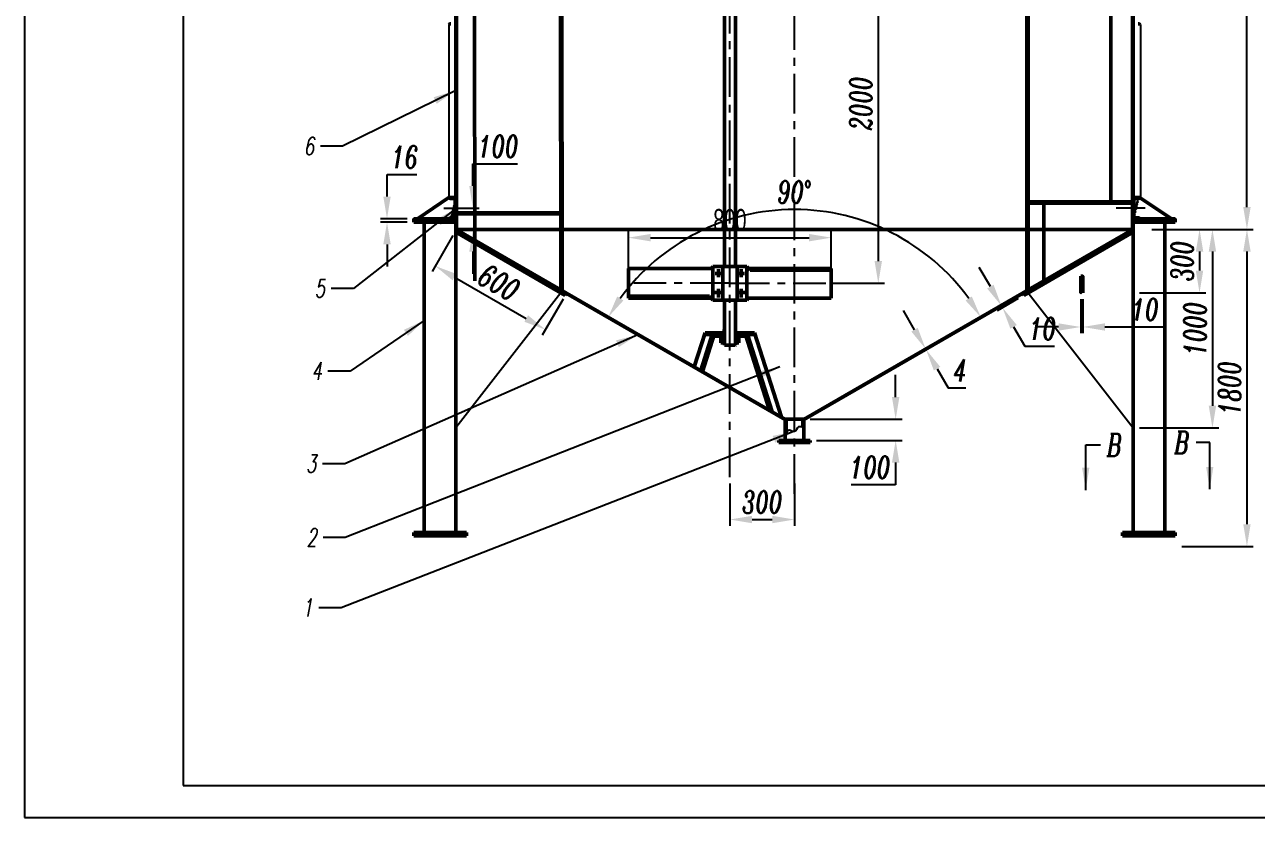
# Model space of a CAD drawing. Header units: inches. Extents: x 13472 to 26072, y 16 to 8926.
# Drawn here: x 13472 to 19301, y 16 to 3765 of the extents above; entities that cross this region are included whole.
import ezdxf

# ---------------------------------------------------------------- set-up
doc = ezdxf.new("R2010")
doc.units = ezdxf.units.IN
doc.header["$LTSCALE"] = 150
doc.header["$MEASUREMENT"] = 0
doc.linetypes.add('CENTER', pattern=[2, 1.25, -0.25, 0.25, -0.25])
doc.layers.add('点划线', color=1, linetype='CENTER')
doc.layers.add('细实线', color=5, linetype='Continuous')
doc.layers.add('粗实线', color=3, linetype='Continuous', lineweight=50)
doc.styles.add('DIM', font='italicc.shx', dxfattribs={"width": 0.67})
doc.dimstyles.new('机械', dxfattribs={"dimtxt": 3.5, "dimasz": 3.5, "dimexe": 1, "dimexo": 1, "dimgap": 1, "dimtad": 1, "dimtoh": 1, "dimdec": 0, "dimzin": 0, "dimdsep": 46, "dimtxsty": 'DIM', "dimcen": -3.5, "dimadec": 0, "dimazin": 0, "dimtp": 0.05, "dimtm": 0.05, "dimtfac": 1, "dimtdec": 0, "dimtofl": 0, "dimtmove": 0, "dimatfit": 3, "dimfxl": 0, "dimtolj": 1, "dimtzin": 0, "dimarcsym": 0})
pattern_1 = [(135, (13469.07208878518, -259.8763764779833), (-1.767766952966369, -1.767766952966369), [])]
pattern_2 = [(135, (13469.07208878518, -36.67129572109479), (-1.767766952966369, -1.767766952966369), [])]

# ---------------------------------------------------------------- blocks, each defined once
blk = doc.blocks.new('*D7')
at = {"layer": 'Defpoints', "color": 0}
for p in [(15187.13233510939, 2847.122160795167), (15313.29841946628, 2847.122160795167), (15313.29841946628, 2831.122160795167)]:
    blk.add_point(p, dxfattribs=at)
at = {"layer": '细实线', "color": 0, "lineweight": -2}
for p, q in [((15187.13233510939, 2952.122160795167), (15187.13233510939, 3057.122160795167)), ((15187.13233510939, 3057.122160795167), (15327.68233510939, 3057.122160795167)), ((15283.29841946628, 2847.122160795167), (15157.13233510939, 2847.122160795167)), ((15283.29841946628, 2831.122160795167), (15157.13233510939, 2831.122160795167)), ((15187.13233510939, 2726.122160795167), (15187.13233510939, 2621.122160795167))]:
    blk.add_line(p, q, dxfattribs=at)
at = {"layer": '细实线', "color": 0}
for points in [[(15169.63233510939, 2952.122160795167), (15204.63233510939, 2952.122160795167), (15187.13233510939, 2847.122160795167)], [(15169.63233510939, 2726.122160795167), (15204.63233510939, 2726.122160795167), (15187.13233510939, 2831.122160795167)]]:
    blk.add_solid(points, dxfattribs=at)
at = {"layer": '细实线', "color": 0, "insert": (15272.40733510939, 3139.622160795169), "char_height": 105, "attachment_point": 5, "style": 'DIM'}
blk.add_mtext('\\A1;16', dxfattribs=at)
blk = doc.blocks.new('*D6')
at = {"layer": 'Defpoints', "color": 0}
for p in [(18751.34579373806, 6797.08969369001), (19256.14077866064, 6797.08969369001), (18775.69841946627, 2797.122160795156)]:
    blk.add_point(p, dxfattribs=at)
at = {"layer": '细实线', "color": 0, "lineweight": -2}
for p, q in [((18781.34579373806, 6797.08969369001), (19286.14077866064, 6797.08969369001)), ((19256.14077866064, 2902.122160795156), (19256.14077866064, 6692.08969369001)), ((18805.69841946627, 2797.122160795156), (19286.14077866064, 2797.122160795156))]:
    blk.add_line(p, q, dxfattribs=at)
at = {"layer": '细实线', "color": 0}
for points in [[(19238.64077866064, 6692.08969369001), (19273.64077866064, 6692.08969369001), (19256.14077866064, 6797.08969369001)], [(19238.64077866064, 2902.122160795156), (19273.64077866064, 2902.122160795156), (19256.14077866064, 2797.122160795156)]]:
    blk.add_solid(points, dxfattribs=at)
at = {"layer": '细实线', "color": 0, "insert": (19173.64077866064, 4797.105927242586), "char_height": 105, "attachment_point": 5, "rotation": 90, "style": 'DIM'}
blk.add_mtext('\\A1;5000', dxfattribs=at)
blk = doc.blocks.new('*D11')
at = {"layer": 'Defpoints', "color": 0}
for p in [(17511.70574792802, 4242.400650071957), (17262.98020279549, 2542.300194892636), (17511.70574792802, 2542.300194892635)]:
    blk.add_point(p, dxfattribs=at)
at = {"layer": '细实线', "color": 0, "lineweight": -2}
for p, q in [((17511.70574792802, 4137.400650071957), (17511.70574792802, 2647.300194892635)), ((17292.98020279549, 2542.300194892636), (17541.70574792802, 2542.300194892635))]:
    blk.add_line(p, q, dxfattribs=at)
at = {"layer": '细实线', "color": 0}
for points in [[(17494.20574792802, 4137.400650071957), (17529.20574792802, 4137.400650071957), (17511.70574792802, 4242.400650071957)], [(17494.20574792802, 2647.300194892635), (17529.20574792802, 2647.300194892635), (17511.70574792802, 2542.300194892635)]]:
    blk.add_solid(points, dxfattribs=at)
at = {"layer": '细实线', "color": 0, "insert": (17429.20574792802, 3392.350422482299), "char_height": 105, "attachment_point": 5, "rotation": 90, "style": 'DIM'}
blk.add_mtext('\\A1;2000', dxfattribs=at)
blk = doc.blocks.new('*D10')
at = {"layer": 'Defpoints', "color": 0}
for p in [(17726.47652731851, 2226.225575183052), (17727.97652731851, 2223.627498971698), (17737.3202438796, 2229.022096243471)]:
    blk.add_point(p, dxfattribs=at)
at = {"layer": '细实线', "color": 0, "lineweight": -2}
for p, q in [((17683.32024387961, 2322.552839852198), (17630.82024387962, 2413.485507249571)), ((17752.45728943204, 2241.22557518305), (17761.80100599313, 2246.620172454822)), ((17753.95728943204, 2238.627498971696), (17763.30100599313, 2244.022096243468)), ((17789.82024387959, 2138.0894288461), (17842.32024387957, 2047.156761448727)), ((17842.32024387957, 2047.156761448727), (17925.92024387957, 2047.156761448726))]:
    blk.add_line(p, q, dxfattribs=at)
at = {"layer": '细实线', "color": 0}
for points in [[(17698.47568844583, 2331.302839852196), (17668.16479931338, 2313.8028398522), (17735.8202438796, 2231.620172454825)], [(17804.97568844581, 2146.839428846098), (17774.66479931335, 2129.339428846101), (17737.3202438796, 2229.022096243471)]]:
    blk.add_solid(points, dxfattribs=at)
at = {"layer": '细实线', "color": 0, "insert": (17899.12024387957, 2129.656761448724), "char_height": 105, "attachment_point": 5, "style": 'DIM'}
blk.add_mtext('\\A1;4', dxfattribs=at)
blk = doc.blocks.new('*D12')
at = {"layer": 'Defpoints', "color": 0}
for p in [(17289.39078138415, 2757.761206858137), (16329.39078138415, 2489.241557599105), (17289.39078138415, 2489.241557599107)]:
    blk.add_point(p, dxfattribs=at)
at = {"layer": '细实线', "color": 0, "lineweight": -2}
for p, q in [((16329.39078138415, 2519.241557599105), (16329.39078138415, 2787.761206858137)), ((16434.39078138415, 2757.761206858137), (17184.39078138415, 2757.761206858137)), ((17289.39078138415, 2519.241557599107), (17289.39078138415, 2787.761206858137))]:
    blk.add_line(p, q, dxfattribs=at)
at = {"layer": '细实线', "color": 0}
for points in [[(16434.39078138415, 2775.261206858137), (16434.39078138415, 2740.261206858137), (16329.39078138415, 2757.761206858137)], [(17184.39078138415, 2775.261206858137), (17184.39078138415, 2740.261206858137), (17289.39078138415, 2757.761206858137)]]:
    blk.add_solid(points, dxfattribs=at)
at = {"layer": '细实线', "color": 0, "insert": (16809.39078138415, 2840.261206858137), "char_height": 105, "attachment_point": 5, "style": 'DIM'}
blk.add_mtext('\\A1;{\\f??|b0|i0|c0|p54;800}', dxfattribs=at)
blk = doc.blocks.new('*D8')
at = {"layer": 'Defpoints', "color": 0, "lineweight": 0}
for p in [(17159.79841946627, 1899.053817070693), (17189.2928095173, 1799.053817070693), (17593.98214620878, 1799.053817070693)]:
    blk.add_point(p, dxfattribs=at)
at = {"layer": '细实线', "color": 0, "lineweight": -2}
for p, q in [((17593.98214620878, 2004.053817070693), (17593.98214620878, 2109.053817070693)), ((17189.79841946627, 1899.053817070693), (17623.98214620878, 1899.053817070693)), ((17219.2928095173, 1799.053817070693), (17623.98214620878, 1799.053817070693)), ((17593.98214620878, 1694.053817070693), (17593.98214620878, 1589.053817070693)), ((17593.98214620878, 1589.053817070693), (17383.08214620878, 1589.053817070693))]:
    blk.add_line(p, q, dxfattribs=at)
at = {"layer": '细实线', "color": 0, "lineweight": 0}
for points in [[(17576.48214620878, 2004.053817070693), (17611.48214620878, 2004.053817070693), (17593.98214620878, 1899.053817070693)], [(17576.48214620878, 1694.053817070693), (17611.48214620878, 1694.053817070693), (17593.98214620878, 1799.053817070693)]]:
    blk.add_solid(points, dxfattribs=at)
at = {"layer": '细实线', "color": 0, "insert": (17473.53214620878, 1671.553817070696), "char_height": 105, "attachment_point": 5, "style": 'DIM'}
blk.add_mtext('\\A1;100', dxfattribs=at)
blk = doc.blocks.new('*D18')
at = {"layer": 'Defpoints', "color": 0, "lineweight": 0}
for p in [(18917.29841946627, 2797.122160795156), (18717.29841946627, 2497.122160795156), (19031.81583726424, 2497.122160795156)]:
    blk.add_point(p, dxfattribs=at)
at = {"layer": '细实线', "color": 0, "lineweight": -2}
for p, q in [((18947.29841946627, 2797.122160795156), (19061.81583726424, 2797.122160795156)), ((19031.81583726424, 2692.122160795156), (19031.81583726424, 2602.122160795156)), ((18747.29841946627, 2497.122160795156), (19061.81583726424, 2497.122160795156))]:
    blk.add_line(p, q, dxfattribs=at)
at = {"layer": '细实线', "color": 0, "lineweight": 0}
for points in [[(19014.31583726424, 2692.122160795156), (19049.31583726424, 2692.122160795156), (19031.81583726424, 2797.122160795156)], [(19014.31583726424, 2602.122160795156), (19049.31583726424, 2602.122160795156), (19031.81583726424, 2497.122160795156)]]:
    blk.add_solid(points, dxfattribs=at)
at = {"layer": '细实线', "color": 0, "insert": (18949.31583726424, 2647.122160795158), "char_height": 105, "attachment_point": 5, "rotation": 90, "style": 'DIM'}
blk.add_mtext('\\A1;300', dxfattribs=at)
blk = doc.blocks.new('*D9')
at = {"layer": 'Defpoints', "color": 0}
for p in [(18775.69841946627, 2797.122160795156), (18917.29841946627, 1297.122160795156), (19256.14077866064, 1297.122160795155)]:
    blk.add_point(p, dxfattribs=at)
at = {"layer": '细实线', "color": 0, "lineweight": -2}
for p, q in [((18805.69841946627, 2797.122160795156), (19286.14077866064, 2797.122160795156)), ((19256.14077866064, 2692.122160795156), (19256.14077866064, 1402.122160795155)), ((18947.29841946627, 1297.122160795155), (19286.14077866064, 1297.122160795155))]:
    blk.add_line(p, q, dxfattribs=at)
at = {"layer": '细实线', "color": 0}
for points in [[(19238.64077866064, 2692.122160795156), (19273.64077866064, 2692.122160795156), (19256.14077866064, 2797.122160795156)], [(19238.64077866064, 1402.122160795155), (19273.64077866064, 1402.122160795155), (19256.14077866064, 1297.122160795155)]]:
    blk.add_solid(points, dxfattribs=at)
at = {"layer": '细实线', "color": 0, "insert": (19173.64077866064, 2047.122160795159), "char_height": 105, "attachment_point": 5, "rotation": 90, "style": 'DIM'}
blk.add_mtext('\\A1;1800', dxfattribs=at)
blk = doc.blocks.new('*D17')
at = {"layer": 'Defpoints', "color": 0, "lineweight": 0}
for p in [(18469.49079833094, 2497.122160795156), (18479.49079833094, 2497.122160795156), (18479.49079833094, 2335.312507747447)]:
    blk.add_point(p, dxfattribs=at)
at = {"layer": '细实线', "color": 0, "lineweight": -2}
for p, q in [((18469.49079833094, 2467.122160795156), (18469.49079833094, 2305.312507747447)), ((18479.49079833094, 2467.122160795156), (18479.49079833094, 2305.312507747447)), ((18364.49079833094, 2335.312507747447), (18259.49079833094, 2335.312507747447)), ((18584.49079833094, 2335.312507747447), (18860.04079833094, 2335.312507747447))]:
    blk.add_line(p, q, dxfattribs=at)
at = {"layer": '细实线', "color": 0, "lineweight": 0}
for points in [[(18364.49079833094, 2352.812507747447), (18364.49079833094, 2317.812507747447), (18469.49079833094, 2335.312507747447)], [(18584.49079833094, 2352.812507747447), (18584.49079833094, 2317.812507747447), (18479.49079833094, 2335.312507747447)]]:
    blk.add_solid(points, dxfattribs=at)
at = {"layer": '细实线', "color": 0, "insert": (18774.76579833094, 2417.812507747447), "char_height": 105, "attachment_point": 5, "style": 'DIM'}
blk.add_mtext('\\A1;10', dxfattribs=at)
blk = doc.blocks.new('*D19')
at = {"layer": 'Defpoints', "color": 0, "lineweight": 0}
for p in [(18195.09466802636, 2493.318283252726), (18200.09466802636, 2484.658029214882), (18099.58233659101, 2426.627207603809)]:
    blk.add_point(p, dxfattribs=at)
at = {"layer": '细实线', "color": 0, "lineweight": -2}
for p, q in [((18042.08233659101, 2526.220129039019), (17989.58233659101, 2617.152796436386)), ((18169.11390591282, 2478.318283252726), (18068.60157447748, 2420.287461641653)), ((18174.11390591282, 2469.658029214882), (18073.60157447748, 2411.627207603809)), ((18152.08233659101, 2335.694540206442), (18204.58233659101, 2244.761872809077)), ((18204.58233659101, 2244.761872809077), (18345.13233659101, 2244.761872809077))]:
    blk.add_line(p, q, dxfattribs=at)
at = {"layer": '细实线', "color": 0, "lineweight": 0}
for points in [[(18057.23778115724, 2534.970129039019), (18026.92689202479, 2517.470129039019), (18094.58233659101, 2435.287461641653)], [(18167.23778115724, 2344.444540206442), (18136.92689202478, 2326.944540206442), (18099.58233659101, 2426.627207603809)]]:
    blk.add_solid(points, dxfattribs=at)
at = {"layer": '细实线', "color": 0, "insert": (18289.85733659101, 2327.261872809077), "char_height": 105, "attachment_point": 5, "style": 'DIM'}
blk.add_mtext('\\A1;10', dxfattribs=at)
blk = doc.blocks.new('*D25')
at = {"layer": 'Defpoints', "color": 0}
for p in [(17463.34459283216, 2829.610732342132), (15515.29841946627, 2797.122160795154), (18715.29841946627, 2797.122160795156), (17070.79841946627, 1899.053817070693), (17159.79841946627, 1899.053817070693)]:
    blk.add_point(p, dxfattribs=at)
at = {"layer": '细实线', "color": 0, "lineweight": -2}
blk.add_arc((17115.29841946627, 1873.361730091755), 1017.618933147119, 35.91452125225037, 144.0854787477496, dxfattribs=at)
at = {"layer": '细实线', "color": 0}
for points in [[(16305.81980730561, 2460.754007642677), (16276.4521261607, 2479.794472557446), (16234.01457198885, 2382.171196665314)], [(17954.14471277185, 2479.794472557446), (17924.77703162693, 2460.754007642677), (17996.5822669437, 2382.171196665314)]]:
    blk.add_solid(points, dxfattribs=at)
at = {"layer": '细实线', "color": 0, "insert": (17115.29841946627, 2973.480663238875), "char_height": 105, "attachment_point": 5, "style": 'DIM'}
blk.add_mtext('\\A1;90%%D', dxfattribs=at)
blk = doc.blocks.new('*D27')
at = {"layer": 'Defpoints', "color": 0}
for p in [(15513.79841946627, 2794.52408458381), (16035.50217090619, 2493.318283252735), (15936.96512833657, 2322.647119094585)]:
    blk.add_point(p, dxfattribs=at)
at = {"layer": '细实线', "color": 0, "lineweight": -2}
for p, q in [((15498.79841946627, 2768.543322470278), (15400.26137689666, 2597.872158312127)), ((15506.19404429402, 2571.352920425659), (15846.0324609392, 2375.147119094585)), ((16020.50217090619, 2467.337521139203), (15921.96512833657, 2296.666356981052))]:
    blk.add_line(p, q, dxfattribs=at)
at = {"layer": '细实线', "color": 0}
for points in [[(15514.94404429402, 2586.508364991887), (15497.44404429402, 2556.197475859432), (15415.26137689666, 2623.85292042566)], [(15854.7824609392, 2390.302563660813), (15837.2824609392, 2359.991674528357), (15936.96512833657, 2322.647119094585)]]:
    blk.add_solid(points, dxfattribs=at)
at = {"layer": '细实线', "color": 0, "insert": (15717.36325261661, 2544.697115572336), "char_height": 105, "attachment_point": 5, "rotation": 329.99999999999966, "style": 'DIM'}
blk.add_mtext('\\A1;600', dxfattribs=at)
blk = doc.blocks.new('*D28')
at = {"layer": 'Defpoints', "color": 0}
for p in [(15515.29841946627, 2897.326304128619), (15593.99606925372, 2897.326304128619), (15515.29841946627, 2797.122160795154)]:
    blk.add_point(p, dxfattribs=at)
at = {"layer": '细实线', "color": 0, "lineweight": -2}
for p, q in [((15593.99606925372, 3002.326304128619), (15593.99606925372, 3107.326304128619)), ((15593.99606925372, 3107.326304128619), (15804.89606925372, 3107.326304128619)), ((15545.29841946627, 2897.326304128619), (15623.99606925372, 2897.326304128619)), ((15545.29841946627, 2797.122160795154), (15623.99606925372, 2797.122160795154)), ((15593.99606925372, 2692.122160795154), (15593.99606925372, 2587.122160795154))]:
    blk.add_line(p, q, dxfattribs=at)
at = {"layer": '细实线', "color": 0}
for points in [[(15576.49606925372, 3002.326304128619), (15611.49606925372, 3002.326304128619), (15593.99606925372, 2897.326304128619)], [(15576.49606925372, 2692.122160795154), (15611.49606925372, 2692.122160795154), (15593.99606925372, 2797.122160795154)]]:
    blk.add_solid(points, dxfattribs=at)
at = {"layer": '细实线', "color": 0, "insert": (15714.44606925372, 3189.826304128622), "char_height": 105, "attachment_point": 5, "style": 'DIM'}
blk.add_mtext('\\A1;100', dxfattribs=at)
blk = doc.blocks.new('*D30')
at = {"color": 0, "lineweight": -2}
for p, q in [((16809.39015713407, 1594.304682578597), (16809.39015713407, 1394.654026984183)), ((17115.29841946627, 1594.304682578597), (17115.29841946627, 1394.654026984183)), ((16914.39015713407, 1424.654026984183), (17010.29841946627, 1424.654026984183))]:
    blk.add_line(p, q, dxfattribs=at)
at = {"color": 0}
for points in [[(16914.39015713407, 1442.154026984183), (16914.39015713407, 1407.154026984183), (16809.39015713407, 1424.654026984183)], [(17010.29841946627, 1442.154026984183), (17010.29841946627, 1407.154026984183), (17115.29841946627, 1424.654026984183)]]:
    blk.add_solid(points, dxfattribs=at)
at = {"layer": 'Defpoints', "color": 0}
for p in [(16809.39015713407, 1624.304682578597), (17115.29841946627, 1624.304682578597), (17115.29841946627, 1424.654026984183)]:
    blk.add_point(p, dxfattribs=at)
at = {"color": 0, "insert": (16962.34428830017, 1507.154026984183), "char_height": 105, "attachment_point": 5, "style": 'DIM'}
blk.add_mtext('\\A1;300', dxfattribs=at)
blk = doc.blocks.new('*D33')
at = {"layer": 'Defpoints', "color": 0}
for p in [(18775.69841946627, 2797.122160795156), (18717.29841946627, 1857.662761648447), (19092.9451038164, 1857.662761648447)]:
    blk.add_point(p, dxfattribs=at)
at = {"layer": '细实线', "color": 0, "lineweight": -2}
for p, q in [((18805.69841946627, 2797.122160795156), (19122.9451038164, 2797.122160795156)), ((19092.9451038164, 2692.122160795156), (19092.9451038164, 1962.662761648447)), ((18747.29841946627, 1857.662761648447), (19122.9451038164, 1857.662761648447))]:
    blk.add_line(p, q, dxfattribs=at)
at = {"layer": '细实线', "color": 0}
for points in [[(19075.4451038164, 2692.122160795156), (19110.4451038164, 2692.122160795156), (19092.9451038164, 2797.122160795156)], [(19075.4451038164, 1962.662761648447), (19110.4451038164, 1962.662761648447), (19092.9451038164, 1857.662761648447)]]:
    blk.add_solid(points, dxfattribs=at)
at = {"layer": '细实线', "color": 0, "insert": (19010.4451038164, 2327.392461221804), "char_height": 105, "attachment_point": 5, "rotation": 90, "style": 'DIM'}
blk.add_mtext('\\A1;1000', dxfattribs=at)

msp = doc.modelspace()

# ---------------------------------------------------------------- hatches: boundary and pattern name
at = {"layer": '粗实线'}
h = msp.add_hatch(dxfattribs=at)
h.set_pattern_fill('ANSI31', color=0, scale=0.8, style=0)
h.set_pattern_definition([(45, (13718.7635615872, 1083.840206227384), (-1.79605122421383, 1.796051224213831), [])])
edge = h.paths.add_edge_path()
edge.add_line((18715.29841946627, 2797.122160795156), (18715.29841946627, 6797.439230840377))
edge.add_line((18717.29841946627, 2794.812759718396), (18717.29841946627, 6797.439230840377))
h = msp.add_hatch(dxfattribs=at)
h.set_pattern_fill('ANSI31', color=0, scale=20, angle=90, style=0)
h.set_pattern_definition(pattern_2)
edge = h.paths.add_edge_path()
edge.add_line((15509.29841946627, 2851.122160795156), (15509.29841946627, 2943.122160795156))
edge.add_line((15513.29841946627, 2947.122160795156), (15513.29841946627, 2847.122160795156))
edge.add_line((15509.29841946627, 2943.122160795156), (15487.09566361088, 2943.122160795156))
edge.add_arc((15488.55431085249, 2956.510734131032), 13.46779669231702, 224.1958193349789, 276.2176904338612)
edge.add_line((15478.89841946627, 2947.122160795156), (15513.29841946627, 2947.122160795156))
edge.add_arc((15488.55431085249, 2837.658048776746), 13.52056414353528, 84.76240883011533, 135.5746745787042)
edge.add_line((15487.32007330842, 2851.122160795156), (15509.29841946627, 2851.122160795156))
edge.add_line((15513.29841946627, 2847.122160795156), (15478.89841946627, 2847.122160795156))
h = msp.add_hatch(dxfattribs=at)
h.set_pattern_fill('ANSI31', color=0, scale=20, angle=90, style=0)
h.set_pattern_definition(pattern_2)
edge = h.paths.add_edge_path()
edge.add_line((15509.29841946627, 2943.122160795156), (15487.09566361088, 2943.122160795156))
edge.add_arc((15488.55431085249, 2956.510734131032), 13.46779669231702, 224.1958193349789, 276.2176904338612)
edge.add_line((15478.89841946627, 2947.122160795156), (15513.29841946627, 2947.122160795156))
edge.add_line((15509.29841946627, 2851.122160795156), (15509.29841946627, 2943.122160795156))
edge.add_line((15513.29841946627, 2947.122160795156), (15513.29841946627, 2847.122160795156))
h = msp.add_hatch(dxfattribs=at)
h.set_pattern_fill('ANSI31', color=0, scale=20, angle=90, style=0)
h.set_pattern_definition(pattern_2)
edge = h.paths.add_edge_path()
edge.add_line((18717.29841946627, 2947.122160795156), (18717.29841946627, 2847.122160795156))
edge.add_line((18751.69841946627, 2947.122160795156), (18717.29841946627, 2947.122160795156))
edge.add_arc((18742.04252808006, 2956.510734131032), 13.46779669231702, 263.7823095661388, 315.8041806650211)
edge.add_line((18721.29841946627, 2943.122160795156), (18743.50117532166, 2943.122160795156))
edge.add_line((18721.29841946627, 2851.122160795156), (18721.29841946627, 2943.122160795156))
edge.add_line((18717.29841946627, 2847.122160795156), (18751.69841946627, 2847.122160795156))
edge.add_line((18743.27676562412, 2851.122160795156), (18721.29841946627, 2851.122160795156))
edge.add_arc((18742.04252808006, 2837.658048776746), 13.52056414353528, 44.42532542129578, 95.23759116988465)
edge.add_line((18715.29841946627, 2847.122160795156), (18716.79841946627, 2844.524084583802))
h = msp.add_hatch(dxfattribs=at)
h.set_pattern_fill('ANSI31', color=0, scale=20, angle=90, style=0)
h.set_pattern_definition([(44.99999999999967, (20761.52475014736, 548.3287042788834), (1.767766952966359, -1.767766952966379), [])])
edge = h.paths.add_edge_path()
edge.add_line((15513.29841946628, 2847.122160795165), (15313.29841946628, 2847.122160795167))
edge.add_line((15313.29841946628, 2831.122160795167), (15513.29841946628, 2831.122160795165))
h = msp.add_hatch(dxfattribs=at)
h.set_pattern_fill('ANSI31', color=0, scale=20, angle=90, style=0)
h.set_pattern_definition([(135, (13469.07208878518, 548.3287042789052), (-1.767766952966369, -1.767766952966369), [])])
edge = h.paths.add_edge_path()
edge.add_line((18717.29841946627, 2847.122160795156), (18917.29841946627, 2847.122160795156))
edge.add_line((18917.29841946627, 2831.122160795156), (18717.29841946627, 2831.122160795156))
h = msp.add_hatch(dxfattribs=at)
h.set_pattern_fill('ANSI31', color=0, scale=20, angle=90, style=0)
h.set_pattern_definition([(44.99999999999967, (20761.52475014736, 498.3287042788834), (1.767766952966359, -1.767766952966379), [])])
edge = h.paths.add_edge_path()
edge.add_line((15513.79841946628, 2794.524084583811), (16029.46638160783, 2496.803047828915))
edge.add_line((15513.29841946628, 2783.265754334612), (16030.50217090619, 2484.65802921489))
h = msp.add_hatch(dxfattribs=at)
h.set_pattern_fill('ANSI31', color=0, scale=20, angle=90, style=0)
h.set_pattern_definition([(135, (13469.07208878518, 498.3287042789052), (-1.767766952966369, -1.767766952966369), [])])
edge = h.paths.add_edge_path()
edge.add_line((18716.79841946627, 2794.524084583802), (18201.13045732471, 2496.803047828907))
edge.add_line((18717.29841946627, 2783.265754334603), (18200.09466802636, 2484.658029214883))
h = msp.add_hatch(dxfattribs=at)
h.set_pattern_fill('ANSI31', color=0, scale=20, angle=90, style=0)
h.set_pattern_definition([(135, (13469.07208878518, 14.00492533770375), (-1.767766952966369, -1.767766952966369), [])])
edge = h.paths.add_edge_path()
edge.add_line((18469.49079833094, 2497.122160795156), (18469.49079833094, 2576.156981642918))
edge.add_line((18479.49079833094, 2576.156981642918), (18479.49079833094, 2497.122160795156))
h = msp.add_hatch(dxfattribs=at)
h.set_pattern_fill('ANSI31', color=0, scale=0.8, style=0)
h.set_pattern_definition([(135, (20056.2395112087, -272.3619883380306), (1.79605122421383, 1.796051224213831), [])])
h.paths.add_polyline_path([(16783.38820083414, 2315.579975457258), (16775.38820083414, 2315.579975457256), (16775.38820083414, 2260.061065015363), (16783.38820083414, 2260.061065015363)])
h.paths.add_polyline_path([(16692.40299249097, 2307.772486283884), (16689.85560092995, 2299.772486283884), (16775.38820083414, 2299.772486283884), (16775.38820083414, 2307.772486283882)])
h = msp.add_hatch(dxfattribs=at)
h.set_pattern_fill('ANSI31', color=0, scale=0.8, angle=90, style=0)
h.set_pattern_definition([(45.00000000000001, (20056.2395112087, -272.3619883380306), (1.796051224213831, -1.79605122421383), [])])
h.paths.add_polyline_path([(16767.38820083414, 2260.061065015363), (16775.38820083414, 2260.061065015363), (16775.38820083414, 2291.772486283884), (16767.38820083414, 2291.772486283884)])
h.paths.add_polyline_path([(16735.23171842275, 2299.772486283884), (16732.68432686172, 2291.772486283882), (16775.38820083414, 2291.772486283884), (16775.38820083414, 2299.772486283884)])
h = msp.add_hatch(dxfattribs=at)
h.set_pattern_fill('ANSI31', color=0, scale=0.8, style=0)
h.set_pattern_definition([(45, (13562.53689045959, -272.3619883380306), (-1.79605122421383, 1.796051224213831), [])])
h.paths.add_polyline_path([(16843.38820083414, 2315.579975457258), (16835.38820083414, 2315.579975457258), (16835.38820083414, 2260.061065015363), (16843.38820083414, 2260.061065015363)])
h.paths.add_polyline_path([(16926.37340917731, 2307.772486283882), (16843.38820083414, 2307.772486283884), (16843.38820083414, 2299.772486283884), (16928.92080073834, 2299.772486283884)])
h = msp.add_hatch(dxfattribs=at)
h.set_pattern_fill('ANSI31', color=0, scale=0.8, angle=90, style=0)
h.set_pattern_definition([(135, (13562.53689045959, -272.3619883380306), (-1.796051224213831, -1.79605122421383), [])])
h.paths.add_polyline_path([(16851.38820083414, 2291.772486283882), (16843.38820083414, 2291.772486283882), (16843.38820083414, 2260.061065015363), (16851.38820083414, 2260.061065015363)])
h.paths.add_polyline_path([(16883.54468324554, 2299.772486283884), (16843.38820083414, 2299.772486283884), (16843.38820083414, 2291.772486283884), (16886.09207480656, 2291.772486283882)])
at = {"layer": '细实线'}
h = msp.add_hatch(dxfattribs=at)
h.set_pattern_fill('ANSI31', color=0, scale=20, angle=90, style=0)
h.set_pattern_definition([(135, (13169.07208878518, 498.3287042789052), (-1.767766952966369, -1.767766952966369), [])])
edge = h.paths.add_edge_path()
edge.add_line((15513.29841946627, 6797.439230840377), (15513.29841946627, 2794.812759718398))
edge.add_line((15515.29841946627, 6797.439230840377), (15515.29841946627, 2797.122160795156))
h = msp.add_hatch(dxfattribs=at)
h.set_pattern_fill('ANSI31', color=0, scale=20, angle=90, style=0)
h.set_pattern_definition(pattern_1)
edge = h.paths.add_edge_path()
edge.add_line((15513.29841946627, 2794.812759718398), (17070.79841946627, 1895.589715455555))
edge.add_line((15515.29841946627, 2797.122160795154), (17070.79841946627, 1899.053817070693))
h = msp.add_hatch(dxfattribs=at)
h.set_pattern_fill('ANSI31', color=0, scale=20, style=0)
h.set_pattern_definition([(45, (13469.07208878518, -259.8763764779833), (-1.767766952966369, 1.767766952966369), [])])
edge = h.paths.add_edge_path()
edge.add_line((18715.29841946627, 2797.122160795156), (17159.79841946627, 1899.053817070693))
edge.add_line((18717.29841946627, 2794.812759718396), (17159.79841946627, 1895.589715455555))
h = msp.add_hatch(dxfattribs=at)
h.set_pattern_fill('ANSI31', color=0, scale=20, angle=90, style=0)
h.set_pattern_definition(pattern_1)
edge = h.paths.add_edge_path()
edge.add_line((17070.79841946627, 1799.053817070693), (17070.79841946627, 1899.053817070693))
edge.add_line((17075.29841946627, 1834.887073677795), (17075.29841946627, 1899.053817070693))
h = msp.add_hatch(dxfattribs=at)
h.set_pattern_fill('ANSI31', color=0, scale=20, angle=90, style=0)
h.set_pattern_definition(pattern_1)
edge = h.paths.add_edge_path()
edge.add_line((17155.29841946627, 1860.4401721579), (17155.29841946627, 1899.053817070693))
edge.add_line((17159.79841946627, 1799.053817070693), (17159.79841946627, 1899.053817070693))

# ---------------------------------------------------------------- linework, layer by layer
for p, q in [((16008.91366173693, 2497.122160795163), (15513.29841946627, 1857.662761648447)), ((18221.68317719561, 2497.122160795163), (18717.29841946627, 1857.662761648447))]:
    msp.add_line(p, q)
for points in [[(13472.47869311771, 15.77644181066717), (26072.47869311771, 15.77644181066717), (26072.47869311771, 8925.776441810667), (13472.47869311771, 8925.776441810667)], [(14222.47869311771, 165.7764418106672), (25922.47869311771, 165.7764418106672), (25922.47869311771, 8775.776441810667), (14222.47869311771, 8775.776441810667)]]:
    msp.add_lwpolyline(points, close=True)
at = {"layer": '点划线'}
for p, q in [((16809.39015713407, 1624.304682578597), (16809.39015713407, 8104.469611717865)), ((17115.29841946627, 1545.622649635964), (17115.29841946627, 8025.787578775232)), ((15456.23568783212, 2897.326304128619), (15593.99606925372, 2897.326304128619)), ((18774.36115110043, 2897.326304128619), (18636.60076967882, 2897.326304128619)), ((16808.64747704188, 2542.300194892636), (16355.05743138047, 2542.300194892636)), ((16809.39015713407, 2542.300194892636), (17262.98020279549, 2542.300194892636))]:
    msp.add_line(p, q, dxfattribs=at)
at = {"layer": '粗实线', "color": 0}
for p, q in [((15513.29841946627, 6797.439230840377), (15513.29841946627, 2794.812759718398)), ((15515.29841946627, 6797.439230840377), (15515.29841946627, 2797.122160795156)), ((18715.29841946627, 2797.122160795156), (18715.29841946627, 6797.439230840377)), ((18717.29841946627, 2794.812759718396), (18717.29841946627, 6797.439230840377)), ((15598.38250591632, 5990.147996177824), (15602.13866828119, 2553.345865671708)), ((16006.39110505891, 5996.228868896957), (16010.20051891688, 2510.702847570707)), ((16012.39110147546, 5996.235426435002), (16016.2043013298, 2507.245305562517)), ((18215.29841946627, 5997.439230840377), (18215.29841946627, 2922.7124304758)), ((18221.29841946627, 5997.439230840377), (18221.29841946627, 2922.712430475802)), ((18612.13991646121, 5991.439230840377), (18612.13991646121, 2922.712430475802)), ((16783.39015713407, 4161.241314932424), (16783.39015713407, 2622.199746677899)), ((16835.39015713407, 4161.241314932424), (16835.39015713407, 2622.199746677899)), ((15331.64108829466, 2847.122160795167), (15478.89841946627, 2947.122160795156)), ((15478.89841946627, 2947.122160795156), (15513.29841946627, 2947.122160795156)), ((15509.29841946627, 2943.122160795156), (15487.09566361088, 2943.122160795156)), ((15509.29841946627, 2851.122160795156), (15509.29841946627, 2943.122160795156)), ((15513.29841946627, 2947.122160795156), (15513.29841946627, 2847.122160795156)), ((18715.29841946627, 2927.122160795156), (18215.29841946627, 2927.122160795156)), ((18215.29841946627, 2922.7124304758), (18215.29841946627, 2508.447026200341)), ((18221.29841946627, 2922.712430475802), (18221.29841946627, 2511.91112781548)), ((18715.29841946627, 2921.122160795156), (18221.29841946627, 2921.122160795156)), ((18295.29841946627, 2922.712430475802), (18295.29841946627, 2554.635047735512)), ((18751.69841946627, 2947.122160795156), (18717.29841946627, 2947.122160795156)), ((18717.29841946627, 2947.122160795156), (18717.29841946627, 2847.122160795156)), ((18721.29841946627, 2851.122160795156), (18721.29841946627, 2943.122160795156)), ((18721.29841946627, 2943.122160795156), (18743.50117532166, 2943.122160795156)), ((18898.95575063789, 2847.122160795156), (18751.52852764975, 2946.950537485074)), ((15513.29841946627, 2911.122160795156), (15513.29841946627, 2879.122160795156)), ((15513.29841946627, 2879.122160795156), (15513.29841946627, 2847.122160795156)), ((15513.29841946628, 2879.122160795165), (15513.29841946628, 2847.122160795165)), ((15515.80166641307, 2875.373758465721), (16015.80136779281, 2875.920219969599)), ((15515.80822395112, 2869.373762049163), (16009.8079289143, 2869.913666014994)), ((18717.29841946627, 2911.122160795156), (18717.29841946627, 2879.122160795156)), ((18717.29841946627, 2879.122160795156), (18717.29841946627, 2847.122160795156)), ((15513.29841946628, 2847.122160795165), (15313.29841946628, 2847.122160795167)), ((15313.29841946628, 2847.122160795167), (15313.29841946628, 2831.122160795167)), ((15313.29841946628, 2831.122160795167), (15513.29841946628, 2831.122160795165)), ((15363.29841946627, 1363.122160795165), (15363.29841946628, 2831.122160795165)), ((15363.29841946628, 2831.122160795165), (15513.29841946628, 2831.122160795165)), ((15513.29841946627, 2847.122160795156), (15478.89841946627, 2847.122160795156)), ((15513.29841946628, 2847.122160795165), (15478.89841946628, 2847.122160795165)), ((15487.32007330842, 2851.122160795156), (15509.29841946627, 2851.122160795156)), ((15513.29841946628, 2831.122160795165), (15513.29841946628, 2847.122160795165)), ((15513.29841946628, 2833.265754334612), (15518.29841946628, 2841.926008372457)), ((15513.29841946628, 2831.122160795165), (15513.29841946627, 1363.122160795165)), ((15515.29841946628, 2847.122160795165), (15513.79841946628, 2844.524084583813)), ((18717.29841946627, 2833.265754334603), (18712.29841946627, 2841.926008372448)), ((18715.29841946627, 2847.122160795156), (18716.79841946627, 2844.524084583802)), ((18717.29841946627, 2847.122160795156), (18917.29841946627, 2847.122160795156)), ((18717.29841946627, 2847.122160795156), (18751.69841946627, 2847.122160795156)), ((18717.29841946627, 2831.122160795156), (18717.29841946627, 2847.122160795156)), ((18717.29841946627, 2831.122160795156), (18717.29841946627, 1363.122160795156)), ((18917.29841946627, 2831.122160795156), (18717.29841946627, 2831.122160795156)), ((18867.29841946627, 2831.122160795156), (18717.29841946627, 2831.122160795156)), ((18743.27676562412, 2851.122160795156), (18721.29841946627, 2851.122160795156)), ((18867.29841946627, 1363.122160795156), (18867.29841946627, 2831.122160795156)), ((18917.29841946627, 2847.122160795156), (18917.29841946627, 2831.122160795156)), ((15513.29841946628, 2797.122160795165), (18717.29841946627, 2797.122160795156)), ((15513.29841946628, 2797.122160795165), (15513.29841946628, 2497.122160795165)), ((15513.29841946627, 2794.812759718398), (17070.79841946627, 1895.589715455555)), ((15513.29841946628, 2783.265754334612), (16030.50217090619, 2484.65802921489)), ((15513.79841946628, 2794.524084583811), (16029.46638160783, 2496.803047828915)), ((15515.29841946627, 2797.122160795154), (17070.79841946627, 1899.053817070693)), ((18715.29841946627, 2797.122160795156), (17159.79841946627, 1899.053817070693)), ((18717.29841946627, 2794.812759718396), (17159.79841946627, 1895.589715455555)), ((18717.29841946627, 2783.265754334603), (18200.09466802636, 2484.658029214883)), ((18716.79841946627, 2794.524084583802), (18201.13045732472, 2496.803047828907)), ((18717.29841946627, 2797.122160795156), (18717.29841946627, 2497.122160795156)), ((16720.49431937938, 2612.304752528256), (16329.39078138415, 2612.304752528255)), ((16720.49431937938, 2612.304752528256), (16329.39078138415, 2612.304752528256)), ((16329.39078138415, 2612.304752528255), (16329.39078138415, 2472.094740827539)), ((16729.39078138415, 2622.199746677899), (16720.49431937938, 2612.304752528256)), ((16729.39078138415, 2622.199746677899), (16889.39078138415, 2622.199746677899)), ((16729.39078138415, 2462.199746677899), (16729.39078138415, 2622.199746677899)), ((16729.39078138415, 2622.199746677899), (16729.39078138415, 2462.199746677899)), ((16773.17748529138, 2588.859533652008), (16739.94940081182, 2588.859533652008)), ((16756.01824016999, 2609.579545751672), (16756.01824016998, 2570.276553770904)), ((16775.46978587127, 2622.199746677899), (16775.46978587127, 2462.199746677899)), ((16843.31052839584, 2622.200011362829), (16843.31177689599, 2462.2000113677)), ((16845.60407747691, 2588.859533652008), (16878.83216195648, 2588.859533652008)), ((16862.76332259831, 2609.579545751671), (16862.76332259831, 2570.276553770902)), ((16889.39078138415, 2622.199746677899), (16905.85136543026, 2603.891639168554)), ((16889.39078138415, 2622.199746677899), (16889.39078138415, 2462.199746677899)), ((16898.28724338891, 2612.304752528256), (17289.39078138415, 2612.304752528256)), ((16905.85136543026, 2603.891639168554), (17289.39078138415, 2603.891639168554)), ((17289.39078138415, 2612.304752528256), (17289.39078138415, 2472.094740827542)), ((18469.49079833094, 2576.156981642918), (18479.49079833094, 2576.156981642918)), ((18469.49079833094, 2497.122160795156), (18469.49079833094, 2576.156981642918)), ((18479.49079833094, 2576.156981642918), (18479.49079833094, 2497.122160795156)), ((16756.01824016998, 2516.51862098279), (16756.01824016998, 2475.463941492324)), ((16862.76332259831, 2516.51862098279), (16862.76332259831, 2475.463941492324)), ((16035.50217090619, 2493.318283252735), (16030.50217090619, 2484.65802921489)), ((16712.93019733804, 2480.507854187244), (16329.39078138415, 2480.507854187243)), ((16720.49431937939, 2472.094740827542), (16329.39078138415, 2472.094740827539)), ((16720.49431937938, 2472.094740827542), (16329.39078138415, 2472.094740827541)), ((16729.39078138415, 2462.199746677899), (16712.93019733804, 2480.507854187244)), ((16889.39078138415, 2462.199746677899), (16729.39078138415, 2462.199746677899)), ((16772.51293129622, 2497.935622409239), (16737.95570385165, 2497.935622409241)), ((16783.38820083414, 2462.199746677899), (16783.38820083414, 2250.276637080999)), ((16835.38820083414, 2462.199746677899), (16835.38820083414, 2250.276637080999)), ((16846.26863147208, 2497.935622409239), (16880.82585891664, 2497.935622409239)), ((16889.39078138415, 2462.199746677899), (16898.28724338891, 2472.094740827542)), ((16898.28724338891, 2472.094740827542), (17289.39078138415, 2472.094740827542)), ((18195.09466802636, 2493.318283252727), (18200.09466802636, 2484.658029214883)), ((16692.40299249097, 2307.772486283884), (16641.22996907249, 2147.065277540911)), ((16726.00889813764, 2299.772486283884), (16671.76891988986, 2129.433606065737)), ((16735.23171842275, 2299.772486283884), (16679.55950268141, 2124.935710993887)), ((16775.38820083414, 2299.772486283884), (16689.85560092994, 2299.772486283884)), ((16775.38820083414, 2307.772486283884), (16692.40299249097, 2307.772486283884)), ((16775.38820083414, 2291.772486283884), (16732.68432686172, 2291.772486283882)), ((16767.38820083414, 2291.772486283884), (16767.38820083414, 2260.061065015363)), ((16775.38820083414, 2315.579975457258), (16775.38820083414, 2260.061065015363)), ((16775.38820083414, 2315.579975457258), (16783.38820083414, 2315.579975457258)), ((16843.38820083414, 2315.579975457258), (16835.38820083414, 2315.579975457258)), ((16843.38820083414, 2315.579975457258), (16843.38820083414, 2260.061065015363)), ((16843.38820083414, 2307.772486283884), (16926.37340917731, 2307.772486283884)), ((16843.38820083414, 2299.772486283884), (16928.92080073834, 2299.772486283884)), ((16843.38820083414, 2291.772486283884), (16886.09207480656, 2291.772486283882)), ((16851.38820083414, 2291.772486283884), (16851.38820083414, 2260.061065015363)), ((16883.54468324554, 2299.772486283884), (16997.70555303703, 1941.254003179453)), ((16892.76750353064, 2299.772486283884), (17009.00584291361, 1934.729777777293)), ((16926.37340917731, 2307.772486283884), (17053.30278526001, 1909.15492618932)), ((16783.38820083414, 2260.061065015363), (16767.38820083414, 2260.061065015363)), ((16783.38820083414, 2250.276637080999), (16783.78820083414, 2249.876637080999)), ((16783.38820083414, 2250.276637080999), (16783.78820083414, 2249.876637080999)), ((16783.78820083414, 2249.876637080999), (16834.98820083414, 2249.876637080999)), ((16834.98820083414, 2249.876637080999), (16783.78820083414, 2249.876637080999)), ((16835.38820083414, 2250.276637080999), (16834.98820083414, 2249.876637080999)), ((16835.38820083414, 2250.276637080999), (16834.98820083414, 2249.876637080999)), ((16835.38820083414, 2260.061065015363), (16851.38820083414, 2260.061065015363)), ((17075.29841946627, 1899.053817070693), (17070.79841946627, 1899.053817070693)), ((17070.79841946627, 1899.053817070693), (17159.79841946627, 1899.053817070693)), ((17070.79841946627, 1799.053817070693), (17070.79841946627, 1899.053817070693)), ((17075.29841946627, 1834.887073677795), (17075.29841946627, 1899.053817070693)), ((17155.29841946627, 1860.4401721579), (17155.29841946627, 1899.053817070693)), ((17155.29841946627, 1899.053817070693), (17159.79841946627, 1899.053817070693)), ((17159.79841946627, 1799.053817070693), (17159.79841946627, 1899.053817070693)), ((17115.29841946627, 1799.053817070693), (17041.30402941525, 1799.053817070693)), ((17041.30402941525, 1799.053817070693), (17041.30402941525, 1789.053817070693)), ((17041.30402941525, 1789.053817070693), (17115.29841946627, 1789.053817070693)), ((17115.29841946627, 1799.053817070693), (17070.79841946627, 1799.053817070693)), ((17115.29841946627, 1799.053817070693), (17189.2928095173, 1799.053817070693)), ((17115.29841946627, 1799.053817070693), (17159.79841946627, 1799.053817070693)), ((17189.2928095173, 1789.053817070693), (17115.29841946627, 1789.053817070693)), ((17189.2928095173, 1799.053817070693), (17189.2928095173, 1789.053817070693)), ((15313.29841946627, 1363.122160795167), (15438.29841946627, 1363.122160795165)), ((15313.29841946627, 1347.122160795167), (15313.29841946627, 1363.122160795167)), ((15563.29841946627, 1347.122160795165), (15313.29841946627, 1347.122160795167)), ((15513.29841946627, 1363.122160795165), (15363.29841946627, 1363.122160795167)), ((15438.29841946627, 1363.122160795165), (15563.29841946627, 1363.122160795165)), ((15563.29841946627, 1363.122160795165), (15563.29841946627, 1347.122160795165)), ((18792.29841946627, 1363.122160795156), (18667.29841946627, 1363.122160795156)), ((18667.29841946627, 1363.122160795156), (18667.29841946627, 1347.122160795156)), ((18667.29841946627, 1347.122160795156), (18917.29841946627, 1347.122160795156)), ((18717.29841946627, 1363.122160795156), (18867.29841946627, 1363.122160795156)), ((18917.29841946627, 1363.122160795156), (18792.29841946627, 1363.122160795156)), ((18917.29841946627, 1347.122160795156), (18917.29841946627, 1363.122160795156))]:
    msp.add_line(p, q, dxfattribs=at)
for centre, radius, start, end in [((15488.55431085249, 3755.975118821967), 13.52056414353528, 84.76240883011533, 135.5746745787042), ((18742.04252808006, 3755.975118821967), 13.52056414353528, 44.42532542129578, 95.23759116988465), ((15488.55431085249, 2956.510734131032), 13.46779669231702, 224.1958193349789, 276.2176904338612), ((18742.04252808006, 2956.510734131032), 13.46779669231702, 263.7823095661388, 315.8041806650211), ((15488.55431085249, 2837.658048776746), 13.52056414353528, 84.76240883011533, 135.5746745787042), ((18742.04252808006, 2837.658048776746), 13.52056414353528, 44.42532542129578, 95.23759116988465)]:
    msp.add_arc(centre, radius, start, end, dxfattribs=at)
at = {"layer": '细实线', "color": 0}
for p, q in [((15478.89841946627, 3765.439230840372), (15478.89841946627, 2947.122160795154)), ((18751.69841946628, 3765.439230840372), (18751.69841946628, 2947.122160795156))]:
    msp.add_line(p, q, dxfattribs=at)
msp.add_open_spline([(17070.79841946627, 1827.801155378882), (17076.15154825233, 1835.673227534207), (17086.97304056185, 1859.011273553009), (17120.44648851838, 1829.44204487671), (17130.94346156637, 1873.971668429374), (17153.04224574442, 1862.447411863959), (17159.79841946627, 1857.379340258365)], degree=3, knots=[0, 0, 0, 0, 28.55922916272295, 54.36740013089614, 85.48070153744018, 109.8205863729724, 109.8205863729724, 109.8205863729724, 109.8205863729724], dxfattribs=at)

# ---------------------------------------------------------------- texts
at = {"layer": '粗实线', "color": 0, "char_height": 105, "style": 'DIM'}
for insert, attachment_point in [((18593.49972070725, 1829.8179496505), 1), ((18985.22463682915, 1736.618233558864), 9)]:
    msp.add_mtext('B', dxfattribs=dict(at, insert=insert, attachment_point=attachment_point))
at = {"layer": '细实线', "char_height": 84, "width": 24, "attachment_point": 9, "style": 'DIM'}
for s, insert in [('6', (14841.77510953282, 3148.89783350084)), ('5', (14893.12786232869, 2475.335553004814)), ('4', (14877.77761730912, 2084.953305189476)), ('3', (14852.03637619338, 1646.246921281421)), ('1', (14834.52614433929, 965.5173420941246))]:
    msp.add_mtext(s, dxfattribs=dict(at, insert=insert))
at = {"layer": '细实线', "insert": (14854.75247754391, 1297.556040128782), "char_height": 84, "attachment_point": 9, "style": 'DIM'}
msp.add_mtext('2', dxfattribs=at)

# ---------------------------------------------------------------- dimensions: what is measured, and where the dimension line sits
dim = msp.add_linear_dim(base=(17115.29841946627, 1424.654026984183), p1=(16809.39015713407, 1624.304682578597), p2=(17115.29841946627, 1624.304682578597), text='300', dimstyle='机械', override={"dimscale": 30})
dim.commit()
dim.dimension.update_dxf_attribs({"geometry": '*D30', "text_midpoint": (16962.34428830017, 1507.154026984183)})
at = {"layer": '细实线', "color": 5}
dim = msp.add_linear_dim(base=(19256.14077866064, 6797.08969369001), p1=(18775.69841946627, 2797.122160795156), p2=(18751.34579373806, 6797.08969369001), angle=90, text='5000', dimstyle='机械', override={"dimscale": 30}, dxfattribs=at)
dim.commit()
dim.dimension.update_dxf_attribs({"geometry": '*D6', "text_midpoint": (19173.64077866064, 4797.105927242586)})
at = {"layer": '细实线'}
for base, p1, p2, text, picture, middle in [((17511.70574792802, 2542.300194892635), (17511.70574792802, 4242.400650071957), (17262.98020279549, 2542.300194892636), '2000', '*D11', (17429.20574792802, 3392.350422482299)), ((19092.9451038164, 1857.662761648447), (18775.69841946627, 2797.122160795156), (18717.29841946627, 1857.662761648447), '1000', '*D33', (19010.4451038164, 2327.392461221804)), ((19256.14077866064, 1297.122160795155), (18775.69841946627, 2797.122160795156), (18917.29841946627, 1297.122160795156), '1800', '*D9', (19173.64077866064, 2047.122160795159))]:
    dim = msp.add_linear_dim(base=base, p1=p1, p2=p2, angle=90, text=text, dimstyle='机械', override={"dimscale": 30, "dimtmove": 1}, dxfattribs=at)
    dim.commit()
    dim.dimension.update_dxf_attribs({"geometry": picture, "text_midpoint": middle})
for base, p1, p2, picture, middle in [((15187.13233510939, 2847.122160795167), (15313.29841946628, 2831.122160795167), (15313.29841946628, 2847.122160795167), '*D7', (15272.40733510939, 3139.622160795169)), ((15593.99606925372, 2897.326304128619), (15515.29841946627, 2797.122160795154), (15515.29841946627, 2897.326304128619), '*D28', (15714.44606925372, 3189.826304128622)), ((19031.81583726424, 2497.122160795156), (18917.29841946627, 2797.122160795156), (18717.29841946627, 2497.122160795156), '*D18', (18949.31583726424, 2647.122160795158)), ((17593.98214620878, 1799.053817070693), (17159.79841946627, 1899.053817070693), (17189.2928095173, 1799.053817070693), '*D8', (17473.53214620878, 1671.553817070696))]:
    dim = msp.add_linear_dim(base=base, p1=p1, p2=p2, angle=90, dimstyle='机械', override={"dimscale": 30}, dxfattribs=at)
    dim.commit()
    dim.dimension.update_dxf_attribs({"geometry": picture, "text_midpoint": middle})
dim = msp.add_angular_dim_2l(base=(17463.34459283216, 2829.610732342132), line1=((18715.29841946627, 2797.122160795156), (17159.79841946627, 1899.053817070693)), line2=((15515.29841946627, 2797.122160795154), (17070.79841946627, 1899.053817070693)), text='90%%D', dimstyle='机械', override={"dimscale": 30}, dxfattribs=at)
dim.commit()
dim.dimension.update_dxf_attribs({"geometry": '*D25', "text_midpoint": (17115.29841946627, 2973.480663238875)})
dim = msp.add_linear_dim(base=(17289.39078138415, 2757.761206858137), p1=(16329.39078138415, 2489.241557599105), p2=(17289.39078138415, 2489.241557599107), text='{\\f??|b0|i0|c0|p54;800}', dimstyle='机械', override={"dimscale": 30}, dxfattribs=at)
dim.commit()
dim.dimension.update_dxf_attribs({"geometry": '*D12', "text_midpoint": (16809.39078138415, 2840.261206858137)})
for p1, p2, distance, text, picture, middle in [((15513.79841946628, 2794.524084583811), (16035.50217090619, 2493.318283252735), -197.0740851392322, '600', '*D27', (15717.36325261661, 2544.697115572336)), ((17726.47652731851, 2226.225575183053), (17727.97652731851, 2223.627498971699), 10.789194543550025, '4', '*D10', (17899.12024387957, 2129.656761448724))]:
    dim = msp.add_aligned_dim(p1=p1, p2=p2, distance=distance, text=text, dimstyle='机械', override={"dimscale": 30}, dxfattribs=at)
    dim.commit()
    dim.dimension.update_dxf_attribs({"geometry": picture, "text_midpoint": middle})
dim = msp.add_aligned_dim(p1=(18195.09466802636, 2493.318283252727), p2=(18200.09466802636, 2484.658029214883), distance=-116.06164322214927, dimstyle='机械', override={"dimscale": 30}, dxfattribs=at)
dim.commit()
dim.dimension.update_dxf_attribs({"geometry": '*D19', "text_midpoint": (18289.85733659101, 2327.261872809077)})
dim = msp.add_linear_dim(base=(18479.49079833094, 2335.312507747447), p1=(18469.49079833094, 2497.122160795156), p2=(18479.49079833094, 2497.122160795156), dimstyle='机械', override={"dimscale": 30}, dxfattribs=at)
dim.commit()
dim.dimension.update_dxf_attribs({"geometry": '*D17', "text_midpoint": (18774.76579833094, 2417.812507747447)})

# ---------------------------------------------------------------- leaders
at = {"layer": '粗实线', "color": 0, "annotation_type": 0, "has_hookline": 1, "text_width": 70.35}
for points, hookline_direction in [([(18493.38295099902, 1564.198919877657), (18493.38295099902, 1777.3179496505), (18563.49972070725, 1777.3179496505)], 0), ([(19080.17850190582, 1567.863116526016), (19080.17850190582, 1789.118233558864), (19015.22463682915, 1789.118233558864)], 1)]:
    msp.add_leader(points, dimstyle='机械', override={"dimscale": 30, "dimgap": 1, "dimtad": 0}, dxfattribs=dict(at, hookline_direction=hookline_direction))
at = {"layer": '细实线', "annotation_type": 0, "has_hookline": 1, "hookline_direction": 1}
for points, text_width in [([(15509.29841946627, 3452.835975125257), (14976.77510953282, 3190.89783350084), (14871.77510953282, 3190.89783350084)], 40.2), ([(15513.29841946627, 2895.122160795156), (15028.12786232869, 2517.335553004814), (14923.12786232869, 2517.335553004814)], 45.56), ([(15363.29841946627, 2366.666734058512), (15012.77761730912, 2126.953305189476), (14907.77761730912, 2126.953305189476)], 42.88), ([(16373.31178583391, 2298.283811139365), (14987.03637619338, 1688.246921281421), (14882.03637619338, 1688.246921281421)], 42.88), ([(17046.01054008673, 2146.774041956643), (14989.75247754391, 1339.556040128782), (14884.75247754391, 1339.556040128782)], 45.56), ([(17115.99514800038, 1841.925584562372), (14969.52614433929, 1007.517342094125), (14864.52614433929, 1007.517342094125)], 21.43999999999999)]:
    msp.add_leader(points, dimstyle='机械', override={"dimscale": 30, "dimgap": 1, "dimtad": 0}, dxfattribs=dict(at, text_width=text_width))

doc.saveas('drawing.dxf')
